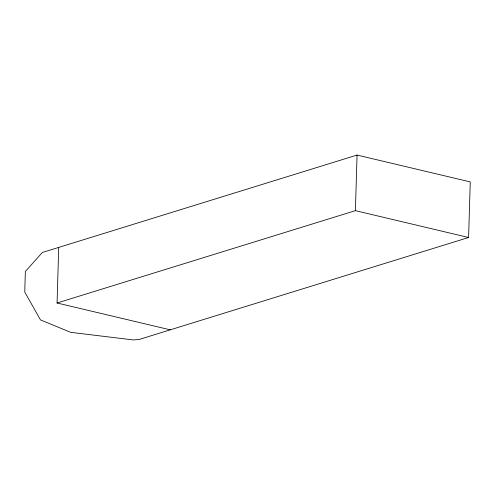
<?xml version="1.0" encoding="UTF-8"?>
<svg xmlns="http://www.w3.org/2000/svg" width="495" height="495" viewBox="0 0 495 495"><rect width="100%" height="100%" fill="white"/><g stroke="black" fill="none" stroke-linecap="round" stroke-linejoin="round"><path stroke-width="0.74" d="M170.261 329.837L57.061 302.996L58.713 247.413M57.061 302.996L355.404 210.653L357.056 155.065L470.25 181.906L468.598 237.495L139.058 339.496L133.242 339.935L70.692 332.331L40.491 319.918L24.75 292.038L25.356 271.507L42.316 252.487L357.056 155.065M355.404 210.653L468.598 237.495"/></g></svg>
